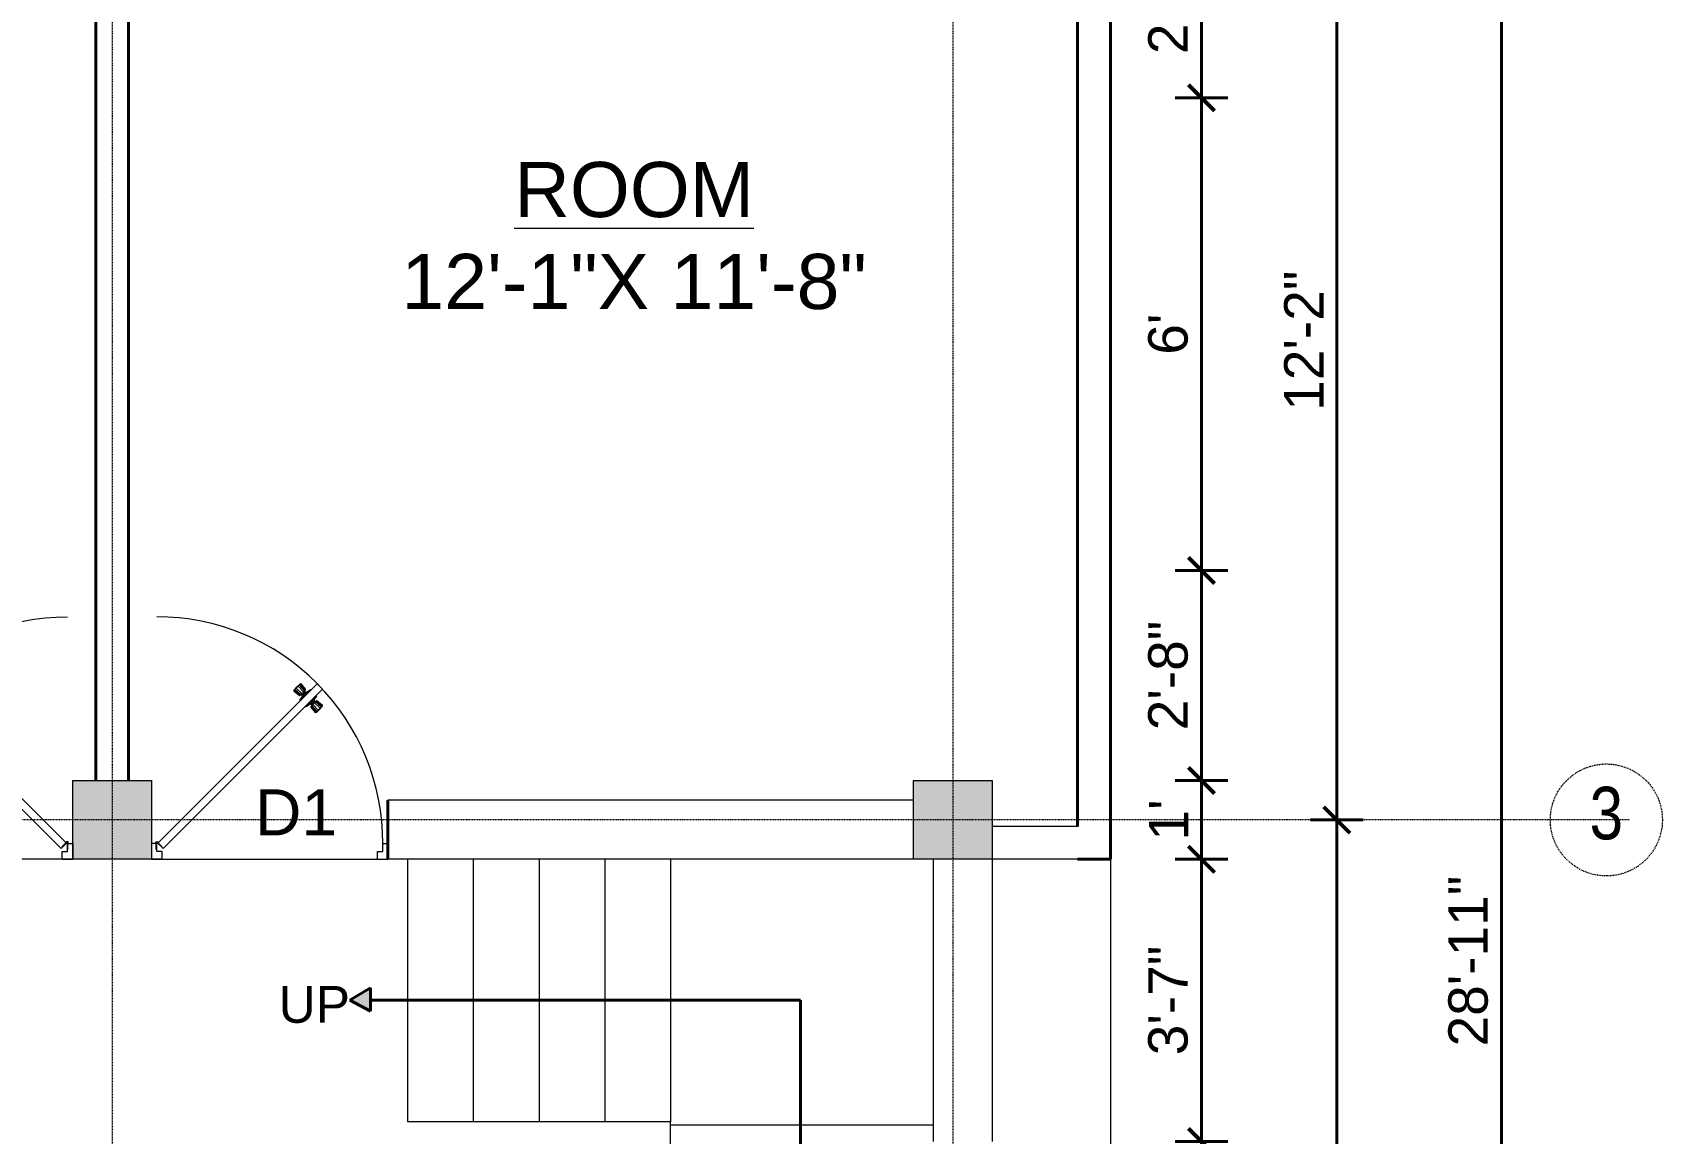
# Model space of a CAD drawing. Header units: inches. Extents: x 160056 to 168773, y -25300 to -22134.
# Drawn here: x 167280.8 to 167528.9, y -23448.8 to -23281.1 of the extents above; entities that cross this region are included whole.
import ezdxf

# ---------------------------------------------------------------- set-up
doc = ezdxf.new("R2010")
doc.units = ezdxf.units.IN
doc.header["$LTSCALE"] = 0.5
doc.header["$MEASUREMENT"] = 0
doc.header["$PDMODE"] = 66
doc.linetypes.add('CENTER', pattern=[2, 1.25, -0.25, 0.25, -0.25])
for name, color, linetype, lineweight in [('Annotate-Lite.w', 177, 'Continuous', 9), ('Annotations-Bold.w', 177, 'Continuous', 13), ('DOOR & WIN', 1, 'Continuous', 25), ('PUERTAS', 7, 'Continuous', 9), ('TEXT', 220, 'Continuous', 9), ('wall', 1, 'Continuous', 40)]:
    doc.layers.add(name, color=color, linetype=linetype, lineweight=lineweight)
doc.styles.add('ARAIL', font='ARIALN.TTF')
doc.styles.add('DIMTEXT', font='arial.ttf', dxfattribs={"height": 6})
doc.styles.add('gaurav', font='arial.ttf')
doc.styles.get("Standard").update_dxf_attribs({"font": 'arial.ttf'})
doc.dimstyles.new('1 by 96', dxfattribs={"dimtxt": 6, "dimasz": 4, "dimexe": 4, "dimexo": 4, "dimgap": 2, "dimtad": 1, "dimdec": 0, "dimzin": 0, "dimdsep": 46, "dimlunit": 4, "dimtxsty": 'Standard', "dimblk": 'ARCHTICK', "dimcen": 0, "dimdle": 4, "dimadec": 0, "dimazin": 0, "dimtfac": 1, "dimtdec": 0, "dimtix": 1, "dimtofl": 0, "dimtmove": 1, "dimatfit": 3, "dimldrblk": 'ARCHTICK', "dimfxl": 4, "dimfxlon": 1, "dimtolj": 1, "dimtzin": 0, "dimlwd": -1, "dimlwe": -1, "dimarcsym": 0})

# ---------------------------------------------------------------- blocks, each defined once
blk = doc.blocks.new('3ft')
at = {"layer": 'PUERTAS', "color": 6}
for p, q in [((1.01, 2.52), (25.23, 26.74)), ((26.05, 25.92), (1.77, 1.64)), ((26.05, 25.92), (25.23, 26.74)), ((1.63, 1.89), (0.97, 2.55)), ((0, 2.4), (0, 0)), ((0.72, 2.4), (0, 2.4)), ((1.6, 0), (0, 0)), ((0.72, 1.52), (0.72, 2.44)), ((0.8, 1.52), (0.72, 1.52)), ((0.8, 1.52), (0.8, 2.41)), ((0.8, 1.2), (0.8, 1.52)), ((1.6, 1.2), (0.8, 1.2)), ((1.57, 1.84), (0.94, 2.47)), ((1.63, 1.89), (1.57, 1.84)), ((1.77, 1.64), (1.57, 1.84)), ((1.6, 0), (1.6, 1.2)), ((34.4, 0), (34.4, 1.2)), ((34.4, 1.2), (35.2, 1.2)), ((34.4, 0), (36, 0)), ((35.2, 1.2), (35.2, 2.4)), ((35.2, 2.4), (36, 2.4)), ((36, 0), (36, 2.4))]:
    blk.add_line(p, q, dxfattribs=at)
at = {"layer": 'PUERTAS', "color": 8}
for p, q in [((22.57, 24.94), (21.65, 25.68)), ((22.63, 24.99), (21.69, 25.75)), ((22.74, 25.1), (21.84, 25.9)), ((22.13, 26.28), (21.98, 26.13)), ((22.88, 25.24), (22.01, 26.06)), ((22.13, 26.28), (22.27, 26.42)), ((22.29, 26.41), (22.27, 26.42)), ((23.16, 25.52), (22.34, 26.39)), ((23.3, 25.66), (22.5, 26.56)), ((23.41, 25.77), (22.65, 26.71)), ((22.69, 24.32), (23.02, 24.83)), ((23.46, 25.83), (22.72, 26.75)), ((22.95, 24.96), (22.84, 25.07)), ((22.98, 24.99), (22.86, 25.1)), ((23.03, 25.04), (22.91, 25.15)), ((22.91, 24.53), (23.1, 24.91)), ((23.11, 25.12), (22.99, 25.23)), ((23.13, 24.76), (23.18, 24.99)), ((23.28, 25.3), (23.17, 25.41)), ((23.36, 25.37), (23.25, 25.49)), ((23.31, 24.94), (23.28, 25.08)), ((23.41, 25.43), (23.3, 25.54)), ((23.46, 25.09), (23.32, 25.13)), ((23.44, 25.45), (23.33, 25.56)), ((23.64, 25.27), (23.41, 25.22)), ((23.87, 25.49), (23.49, 25.3)), ((24.08, 25.71), (23.57, 25.38)), ((23.63, 23.38), (24.14, 23.72)), ((23.84, 23.6), (24.22, 23.79)), ((24.07, 23.82), (24.3, 23.88)), ((24.25, 24), (24.39, 23.97)), ((24.25, 23.26), (24.99, 22.34)), ((24.27, 23.64), (24.38, 23.53)), ((24.3, 23.67), (24.41, 23.56)), ((24.3, 23.32), (25.06, 22.38)), ((24.35, 23.72), (24.46, 23.61)), ((24.4, 24.15), (24.43, 24.01)), ((24.41, 23.43), (25.2, 22.53)), ((24.43, 23.8), (24.54, 23.69)), ((24.58, 24.33), (24.52, 24.1)), ((24.55, 23.57), (25.37, 22.7)), ((24.6, 23.97), (24.72, 23.86)), ((24.8, 24.56), (24.61, 24.18)), ((25.02, 24.77), (24.68, 24.26)), ((24.68, 24.05), (24.79, 23.94)), ((24.73, 24.1), (24.85, 23.99)), ((24.76, 24.13), (24.87, 24.02)), ((24.83, 23.85), (25.7, 23.03)), ((24.97, 23.99), (25.87, 23.2)), ((25.08, 24.1), (26.02, 23.34)), ((25.14, 24.15), (26.06, 23.41)), ((25.58, 22.82), (25.43, 22.67)), ((25.58, 22.82), (25.73, 22.97)), ((25.72, 22.98), (25.73, 22.97)), ((0, 0), (36, 0))]:
    blk.add_line(p, q, dxfattribs=at)
at = {"layer": 'PUERTAS', "color": 1}
for p, q in [((21.67, 25.73), (22.17, 26.23)), ((22.49, 24.95), (21.67, 25.61)), ((21.7, 25.82), (22.14, 26.26)), ((21.73, 25.79), (21.7, 25.82)), ((22.58, 26.7), (22.14, 26.26)), ((22.67, 26.73), (22.17, 26.23)), ((22.61, 26.67), (22.58, 26.7)), ((22.6, 24.96), (23.02, 25.38)), ((22.7, 25.07), (22.71, 25.06)), ((23.45, 25.91), (22.79, 26.73)), ((22.82, 25.06), (23.08, 25.32)), ((22.94, 24.95), (22.83, 25.07)), ((22.93, 24.94), (23.19, 25.21)), ((22.93, 24.84), (22.93, 24.83)), ((23.44, 25.81), (23.02, 25.38)), ((23.34, 25.58), (23.08, 25.32)), ((23.46, 25.47), (23.19, 25.21)), ((23.33, 25.7), (23.34, 25.69)), ((23.45, 25.46), (23.33, 25.57)), ((23.57, 25.47), (23.57, 25.47)), ((24.15, 25.79), (23.68, 25.48)), ((23.68, 25.48), (23.68, 25.48)), ((24.27, 25.78), (24.26, 25.79)), ((25.1, 24.84), (24.79, 24.38)), ((25.09, 24.96), (25.1, 24.95)), ((22.61, 24.25), (22.92, 24.72)), ((22.62, 24.13), (22.61, 24.14)), ((22.92, 24.72), (22.92, 24.72)), ((23.44, 23.31), (23.45, 23.3)), ((23.56, 23.3), (24.03, 23.61)), ((24.03, 23.61), (24.03, 23.62)), ((24.14, 23.62), (24.14, 23.62)), ((24.25, 23.62), (24.51, 23.89)), ((24.26, 23.29), (24.69, 23.71)), ((24.26, 23.63), (24.37, 23.52)), ((24.26, 23.18), (24.92, 22.37)), ((24.37, 23.52), (24.63, 23.77)), ((24.37, 23.4), (24.37, 23.4)), ((24.78, 24.15), (24.51, 23.89)), ((24.89, 24.03), (24.63, 23.77)), ((25.11, 24.14), (24.69, 23.71)), ((24.77, 24.14), (24.88, 24.03)), ((24.79, 24.38), (24.78, 24.37)), ((24.78, 24.26), (24.78, 24.26)), ((25, 24.03), (25, 24.03)), ((25.04, 22.36), (25.54, 22.86)), ((25.1, 22.42), (25.13, 22.39)), ((25.13, 22.39), (25.57, 22.83)), ((25.22, 24.14), (26.03, 23.48)), ((26.04, 23.37), (25.54, 22.86)), ((26.01, 23.27), (25.57, 22.83)), ((25.98, 23.3), (26.01, 23.27))]:
    blk.add_line(p, q, dxfattribs=at)
at = {"layer": 'PUERTAS', "color": 2}
for p, q in [((21.99, 26.11), (21.98, 26.13)), ((25.42, 22.68), (25.43, 22.67))]:
    blk.add_line(p, q, dxfattribs=at)
at = {"layer": 'PUERTAS', "color": 6}
for radius in [0.155, 0.0752]:
    blk.add_circle((0.82, 2.56), radius, dxfattribs=at)
blk.add_arc((0.82, 2.56), 34.38, 359.7285, 90.0333, dxfattribs=at)
at = {"layer": 'PUERTAS', "color": 1}
for centre, start, end in [((22.54, 25.01), 231.0764, 315), ((22.73, 26.68), 38.9236, 135), ((22.77, 25.12), 225, 315), ((22.99, 24.89), 135, 219.7428), ((22.87, 24.78), 315, 39.7428), ((23.28, 25.63), 315, 45), ((23.39, 25.86), 315, 38.9236), ((23.51, 25.41), 50.2572, 135), ((23.62, 25.53), 230.2572, 315), ((24.2, 25.73), 45, 135), ((25.04, 24.89), 315, 45), ((22.67, 24.2), 135, 225), ((23.51, 23.36), 225, 315), ((24.09, 23.56), 50.2572, 135), ((24.2, 23.68), 230.2572, 315), ((24.32, 23.23), 135, 218.9236), ((24.42, 23.46), 135, 225), ((24.84, 24.31), 135, 219.7428), ((24.72, 24.21), 315, 39.7428), ((24.94, 23.98), 45, 135), ((24.98, 22.42), 218.9236, 315), ((25.17, 24.08), 51.0764, 135), ((25.98, 23.42), 315, 51.0764)]:
    blk.add_arc(centre, 0.08, start, end, dxfattribs=at)
blk = doc.blocks.new('*U213')
at = {"color": 3, "xscale": -1}
blk.add_blockref('3ft', (42, 0), dxfattribs=at)
blk = doc.blocks.new('_ArchTick')
at = {"color": 0, "linetype": 'ByBlock', "const_width": 0.15}
blk.add_lwpolyline([(-0.5, -0.5), (0.5, 0.5)], dxfattribs=at)
blk = doc.blocks.new('*D1649')
at = {"layer": 'Defpoints', "color": 0, "transparency": 16777216}
for p in [(167426.87, -23261.02), (167426.87, -23291.02), (167458.74, -23291.02)]:
    blk.add_point(p, dxfattribs=at)
at = {"layer": 'wall', "color": 0, "transparency": 16777216}
for p, q in [((167458.74, -23257.02), (167458.74, -23295.02)), ((167454.74, -23261.02), (167462.74, -23261.02)), ((167454.74, -23291.02), (167462.74, -23291.02))]:
    blk.add_line(p, q, dxfattribs=at)
at = {"layer": 'wall', "color": 0, "transparency": 16777216, "xscale": 4, "yscale": 4, "zscale": 4}
for p, rotation in [((167458.74, -23261.02), 90), ((167458.74, -23291.02), 270)]:
    blk.add_blockref('_ArchTick', p, dxfattribs=dict(at, rotation=rotation))
at = {"layer": 'wall', "color": 0, "transparency": 16777216, "insert": (167453.67, -23276.02), "char_height": 6, "attachment_point": 5, "rotation": 90}
blk.add_mtext('\\A1;2\'-6"', dxfattribs=at)
blk = doc.blocks.new('*D1650')
at = {"layer": 'Defpoints', "color": 0, "transparency": 16777216}
for p in [(167426.87, -23291.02), (167426.87, -23363.02), (167458.74, -23363.02)]:
    blk.add_point(p, dxfattribs=at)
at = {"layer": 'wall', "color": 0, "transparency": 16777216}
for p, q in [((167458.74, -23287.02), (167458.74, -23367.02)), ((167454.74, -23291.02), (167462.74, -23291.02)), ((167454.74, -23363.02), (167462.74, -23363.02))]:
    blk.add_line(p, q, dxfattribs=at)
at = {"layer": 'wall', "color": 0, "transparency": 16777216, "xscale": 4, "yscale": 4, "zscale": 4}
for p, rotation in [((167458.74, -23291.02), 90), ((167458.74, -23363.02), 270)]:
    blk.add_blockref('_ArchTick', p, dxfattribs=dict(at, rotation=rotation))
at = {"layer": 'wall', "color": 0, "transparency": 16777216, "insert": (167453.67, -23327.02), "char_height": 6, "attachment_point": 5, "rotation": 90}
blk.add_mtext("\\A1;6'", dxfattribs=at)
blk = doc.blocks.new('*D1651')
at = {"layer": 'Defpoints', "color": 0, "transparency": 16777216}
for p in [(167426.87, -23363.02), (167426.87, -23395.02), (167458.74, -23395.02)]:
    blk.add_point(p, dxfattribs=at)
at = {"layer": 'wall', "color": 0, "transparency": 16777216}
for p, q in [((167458.74, -23359.02), (167458.74, -23399.02)), ((167454.74, -23363.02), (167462.74, -23363.02)), ((167454.74, -23395.02), (167462.74, -23395.02))]:
    blk.add_line(p, q, dxfattribs=at)
at = {"layer": 'wall', "color": 0, "transparency": 16777216, "xscale": 4, "yscale": 4, "zscale": 4}
for p, rotation in [((167458.74, -23363.02), 90), ((167458.74, -23395.02), 270)]:
    blk.add_blockref('_ArchTick', p, dxfattribs=dict(at, rotation=rotation))
at = {"layer": 'wall', "color": 0, "transparency": 16777216, "insert": (167453.67, -23379.02), "char_height": 6, "attachment_point": 5, "rotation": 90}
blk.add_mtext('\\A1;2\'-8"', dxfattribs=at)
blk = doc.blocks.new('*D1652')
at = {"layer": 'Defpoints', "color": 0, "transparency": 16777216}
for p in [(167426.87, -23395.02), (167426.87, -23407.02), (167458.74, -23407.02)]:
    blk.add_point(p, dxfattribs=at)
at = {"layer": 'wall', "color": 0, "transparency": 16777216}
for p, q in [((167458.74, -23391.02), (167458.74, -23411.02)), ((167454.74, -23395.02), (167462.74, -23395.02)), ((167454.74, -23407.02), (167462.74, -23407.02))]:
    blk.add_line(p, q, dxfattribs=at)
at = {"layer": 'wall', "color": 0, "transparency": 16777216, "xscale": 4, "yscale": 4, "zscale": 4}
for p, rotation in [((167458.74, -23395.02), 90), ((167458.74, -23407.02), 270)]:
    blk.add_blockref('_ArchTick', p, dxfattribs=dict(at, rotation=rotation))
at = {"layer": 'wall', "color": 0, "transparency": 16777216, "insert": (167453.73, -23401.02), "char_height": 6, "attachment_point": 5, "rotation": 90}
blk.add_mtext("\\A1;1'", dxfattribs=at)
blk = doc.blocks.new('*D1654')
at = {"layer": 'Defpoints', "color": 0, "transparency": 16777216}
for p in [(167426.87, -23255.02), (167426.87, -23401.02), (167479.34, -23401.02)]:
    blk.add_point(p, dxfattribs=at)
at = {"layer": 'wall', "color": 0, "transparency": 16777216}
for p, q in [((167479.34, -23251.02), (167479.34, -23405.02)), ((167475.34, -23255.02), (167483.34, -23255.02)), ((167475.34, -23401.02), (167483.34, -23401.02))]:
    blk.add_line(p, q, dxfattribs=at)
at = {"layer": 'wall', "color": 0, "transparency": 16777216, "xscale": 4, "yscale": 4, "zscale": 4}
for p, rotation in [((167479.34, -23255.02), 90), ((167479.34, -23401.02), 270)]:
    blk.add_blockref('_ArchTick', p, dxfattribs=dict(at, rotation=rotation))
at = {"layer": 'wall', "color": 0, "transparency": 16777216, "insert": (167474.32, -23328.02), "char_height": 6, "attachment_point": 5, "rotation": 90}
blk.add_mtext('\\A1;12\'-2"', dxfattribs=at)
blk = doc.blocks.new('*D1655')
at = {"layer": 'Defpoints', "color": 0, "transparency": 16777216}
for p in [(167426.87, -23401.02), (167426.87, -23531.02), (167479.34, -23531.02)]:
    blk.add_point(p, dxfattribs=at)
at = {"layer": 'wall', "color": 0, "transparency": 16777216}
for p, q in [((167479.34, -23397.02), (167479.34, -23535.02)), ((167475.34, -23401.02), (167483.34, -23401.02)), ((167475.34, -23531.02), (167483.34, -23531.02))]:
    blk.add_line(p, q, dxfattribs=at)
at = {"layer": 'wall', "color": 0, "transparency": 16777216, "xscale": 4, "yscale": 4, "zscale": 4}
for p, rotation in [((167479.34, -23401.02), 90), ((167479.34, -23531.02), 270)]:
    blk.add_blockref('_ArchTick', p, dxfattribs=dict(at, rotation=rotation))
at = {"layer": 'wall', "color": 0, "transparency": 16777216, "insert": (167474.27, -23466.02), "char_height": 6, "attachment_point": 5, "rotation": 90}
blk.add_mtext('\\A1;10\'-10"', dxfattribs=at)
blk = doc.blocks.new('*D1657')
at = {"layer": 'Defpoints', "color": 0, "transparency": 16777216}
for p in [(167298.87, -23249.02), (167504.42, -23249.02), (167298.87, -23596.02)]:
    blk.add_point(p, dxfattribs=at)
at = {"layer": 'wall', "color": 0, "transparency": 16777216}
for p, q in [((167504.42, -23600.02), (167504.42, -23245.02)), ((167500.42, -23249.02), (167508.42, -23249.02)), ((167500.42, -23596.02), (167508.42, -23596.02))]:
    blk.add_line(p, q, dxfattribs=at)
at = {"layer": 'wall', "color": 0, "transparency": 16777216, "xscale": 4, "yscale": 4, "zscale": 4}
for p, rotation in [((167504.42, -23249.02), 90), ((167504.42, -23596.02), 270)]:
    blk.add_blockref('_ArchTick', p, dxfattribs=dict(at, rotation=rotation))
at = {"layer": 'wall', "color": 0, "transparency": 16777216, "insert": (167499.36, -23422.52), "char_height": 6, "attachment_point": 5, "rotation": 90}
blk.add_mtext('\\A1;28\'-11"', dxfattribs=at)
blk = doc.blocks.new('*D1833')
at = {"layer": 'Defpoints', "color": 0, "transparency": 16777216}
for p in [(167426.87, -23450.02), (167458.74, -23450.02), (167426.87, -23486.02)]:
    blk.add_point(p, dxfattribs=at)
at = {"layer": 'wall', "color": 0, "transparency": 16777216}
for p, q in [((167458.74, -23490.02), (167458.74, -23446.02)), ((167454.74, -23450.02), (167462.74, -23450.02)), ((167454.74, -23486.02), (167462.74, -23486.02))]:
    blk.add_line(p, q, dxfattribs=at)
at = {"layer": 'wall', "color": 0, "transparency": 16777216, "xscale": 4, "yscale": 4, "zscale": 4}
for p, rotation in [((167458.74, -23450.02), 90), ((167458.74, -23486.02), 270)]:
    blk.add_blockref('_ArchTick', p, dxfattribs=dict(at, rotation=rotation))
at = {"layer": 'wall', "color": 0, "transparency": 16777216, "insert": (167453.67, -23468.02), "char_height": 6, "attachment_point": 5, "rotation": 90}
blk.add_mtext("\\A1;3'", dxfattribs=at)
blk = doc.blocks.new('*D1834')
at = {"layer": 'Defpoints', "color": 0, "transparency": 16777216}
for p in [(167426.87, -23407.02), (167458.74, -23407.02), (167426.87, -23450.02)]:
    blk.add_point(p, dxfattribs=at)
at = {"layer": 'wall', "color": 0, "transparency": 16777216}
for p, q in [((167458.74, -23454.02), (167458.74, -23403.02)), ((167454.74, -23407.02), (167462.74, -23407.02)), ((167454.74, -23450.02), (167462.74, -23450.02))]:
    blk.add_line(p, q, dxfattribs=at)
at = {"layer": 'wall', "color": 0, "transparency": 16777216, "xscale": 4, "yscale": 4, "zscale": 4}
for p, rotation in [((167458.74, -23407.02), 90), ((167458.74, -23450.02), 270)]:
    blk.add_blockref('_ArchTick', p, dxfattribs=dict(at, rotation=rotation))
at = {"layer": 'wall', "color": 0, "transparency": 16777216, "insert": (167453.67, -23428.52), "char_height": 6, "attachment_point": 5, "rotation": 90}
blk.add_mtext('\\A1;3\'-7"', dxfattribs=at)

msp = doc.modelspace()

# ---------------------------------------------------------------- hatches: boundary and pattern name
at = {"layer": 'wall'}
for points in [[(167298.87, -23395.02), (167286.87, -23395.02), (167286.87, -23407.02), (167298.87, -23407.02)], [(167426.87, -23395.02), (167414.87, -23395.02), (167414.87, -23407.02), (167426.87, -23407.02)], [(167332.23, -23426.57), (167329.07, -23428.49), (167332.23, -23430.15)]]:
    msp.add_hatch(color=256, dxfattribs=at).paths.add_polyline_path(points)

# ---------------------------------------------------------------- linework, layer by layer
at = {"layer": 'Annotate-Lite.w'}
for p, q in [((167444.87, -23363.02), (167444.87, -23396.02)), ((167337.87, -23407.02), (167337.87, -23447.02)), ((167347.87, -23407.02), (167347.87, -23447.02)), ((167357.87, -23407.02), (167357.87, -23447.02)), ((167367.87, -23407.02), (167367.87, -23447.02)), ((167377.87, -23407.02), (167377.87, -23447.02)), ((167444.87, -23407.02), (167444.87, -23573.02)), ((167377.87, -23447.02), (167337.87, -23447.02)), ((167377.87, -23488.02), (167377.87, -23447.02)), ((167417.87, -23447.52), (167377.87, -23447.52))]:
    msp.add_line(p, q, dxfattribs=at)
at = {"layer": 'Annotate-Lite.w', "color": 1}
for p, q in [((167414.87, -23398.02), (167334.87, -23398.02)), ((167439.87, -23402.02), (167426.87, -23402.02)), ((167414.87, -23407.02), (167334.87, -23407.02)), ((167417.87, -23407.02), (167417.87, -23450.02)), ((167439.87, -23407.02), (167426.87, -23407.02)), ((167426.87, -23407.02), (167426.87, -23450.02)), ((167437.87, -23407.02), (167426.87, -23407.02))]:
    msp.add_line(p, q, dxfattribs=at)
at = {"layer": 'Annotate-Lite.w'}
for points in [[(167286.87, -23395.02), (167298.87, -23395.02), (167298.87, -23407.02), (167286.87, -23407.02)], [(167414.87, -23395.02), (167426.87, -23395.02), (167426.87, -23407.02), (167414.87, -23407.02)]]:
    msp.add_lwpolyline(points, close=True, dxfattribs=at)
at = {"layer": 'Annotations-Bold.w', "color": 0, "linetype": 'CENTER', "ltscale": 0.3}
for p, q in [((167292.87, -23184.84), (167292.87, -23687.08)), ((167420.87, -23184.84), (167420.87, -23687.08)), ((167523.87, -23401.02), (167059.44, -23401.02))]:
    msp.add_line(p, q, dxfattribs=at)
msp.add_circle((167520.38, -23401.02), 8.53, dxfattribs=at)
at = {"layer": 'wall'}
for p, q in [((167444.87, -23249.02), (167444.87, -23407.02)), ((167439.87, -23254.02), (167439.87, -23402.02)), ((167290.37, -23261.02), (167290.37, -23395.02)), ((167295.37, -23261.02), (167295.37, -23395.02)), ((167334.87, -23407.02), (167334.87, -23398.02)), ((167444.87, -23407.02), (167439.87, -23407.02)), ((167329.07, -23428.49), (167332.23, -23426.57)), ((167332.23, -23426.57), (167332.23, -23430.15)), ((167332.23, -23430.15), (167329.07, -23428.49)), ((167397.67, -23428.49), (167332.23, -23428.49)), ((167397.67, -23428.49), (167397.67, -23507.36))]:
    msp.add_line(p, q, dxfattribs=at)

# ---------------------------------------------------------------- block references
at = {"layer": 'DOOR & WIN'}
msp.add_blockref('*U213', (167244.87, -23407.02), dxfattribs=at)
at = {"layer": 'DOOR & WIN', "xscale": -1}
msp.add_blockref('*U213', (167340.87, -23407.02), dxfattribs=at)

# ---------------------------------------------------------------- texts
at = {"layer": 'Annotations-Bold.w', "color": 0, "linetype": 'CENTER', "ltscale": 0.3, "insert": (167372.35, -23300.79), "char_height": 8.4, "width": 77.2712, "attachment_point": 2, "style": 'gaurav'}
msp.add_mtext('{\\LROOM\\P}12\'-1"X 11\'-8"', dxfattribs=at)
at = {"layer": 'Annotations-Bold.w', "color": 0, "linetype": 'CENTER', "ltscale": 0.3, "attachment_point": 1}
for s, width, insert, char_height, style in [('3', 6.5393, (167517.83, -23395.97), 8, 'ARAIL'), ('UP', 8, (167318.23, -23426.32), 5.6, 'gaurav')]:
    msp.add_mtext_dynamic_manual_height_columns(s, width=width, gutter_width=100, heights=[0], dxfattribs=dict(at, insert=insert, char_height=char_height, style=style))
at = {"layer": 'TEXT', "style": 'DIMTEXT'}
msp.add_text('D1', height=7, dxfattribs=at).set_placement((167314.63, -23403.36))

# ---------------------------------------------------------------- dimensions: what is measured, and where the dimension line sits
at = {"layer": 'wall'}
for base, p1, p2, picture, middle in [((167504.42, -23249.02), (167298.87, -23596.02), (167298.87, -23249.02), '*D1657', (167499.36, -23422.52)), ((167479.34, -23401.02), (167426.87, -23255.02), (167426.87, -23401.02), '*D1654', (167474.32, -23328.02)), ((167458.74, -23291.02), (167426.87, -23261.02), (167426.87, -23291.02), '*D1649', (167453.67, -23276.02)), ((167458.74, -23363.02), (167426.87, -23291.02), (167426.87, -23363.02), '*D1650', (167453.67, -23327.02)), ((167458.74, -23395.02), (167426.87, -23363.02), (167426.87, -23395.02), '*D1651', (167453.67, -23379.02)), ((167458.74, -23407.02), (167426.87, -23395.02), (167426.87, -23407.02), '*D1652', (167453.73, -23401.02)), ((167479.34, -23531.02), (167426.87, -23401.02), (167426.87, -23531.02), '*D1655', (167474.27, -23466.02)), ((167458.74, -23407.02), (167426.87, -23450.02), (167426.87, -23407.02), '*D1834', (167453.67, -23428.52)), ((167458.74, -23450.02), (167426.87, -23486.02), (167426.87, -23450.02), '*D1833', (167453.67, -23468.02))]:
    dim = msp.add_linear_dim(base=base, p1=p1, p2=p2, angle=90, dimstyle='1 by 96', dxfattribs=at)
    dim.commit()
    dim.dimension.update_dxf_attribs({"geometry": picture, "text_midpoint": middle})

doc.saveas('drawing.dxf')
